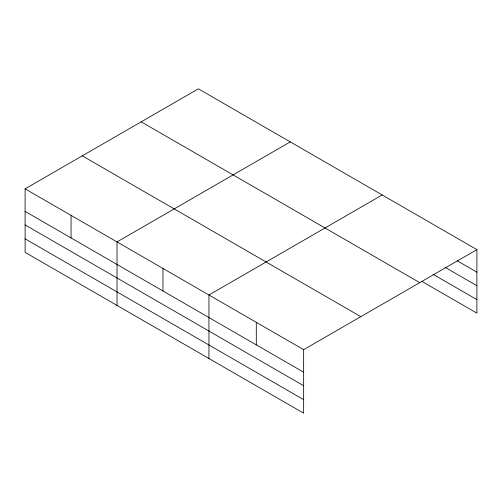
<?xml version="1.0" encoding="UTF-8"?>
<svg xmlns="http://www.w3.org/2000/svg" width="502" height="502" viewBox="0 0 502 502"><rect width="100%" height="100%" fill="white"/><g stroke="black" fill="none" stroke-linecap="round" stroke-linejoin="round"><path stroke-width="0.75" d="M303.641 385.731L303.641 349.668L25.1 188.852L25.1 252.362L303.641 413.177L303.641 385.731L25.1 224.915M422.107 281.509L476.9 313.148L476.9 249.638L198.359 88.823L25.1 188.852M290.275 141.89L117.016 241.92L117.016 305.429M382.198 194.958L208.939 294.994L208.939 358.497M303.641 349.668L476.9 249.638M457.284 260.858L476.9 272.184M445.105 267.346L476.9 285.701M432.931 274.243L476.9 299.625M141.181 121.835L419.722 282.645M82.278 155.846L360.819 316.655M25.1 211.398L303.641 372.214M25.1 238.845L303.641 399.661M256.29 322.328L256.29 344.874M162.974 268.457L162.974 291.003M71.058 215.389L71.058 237.935"/></g></svg>
